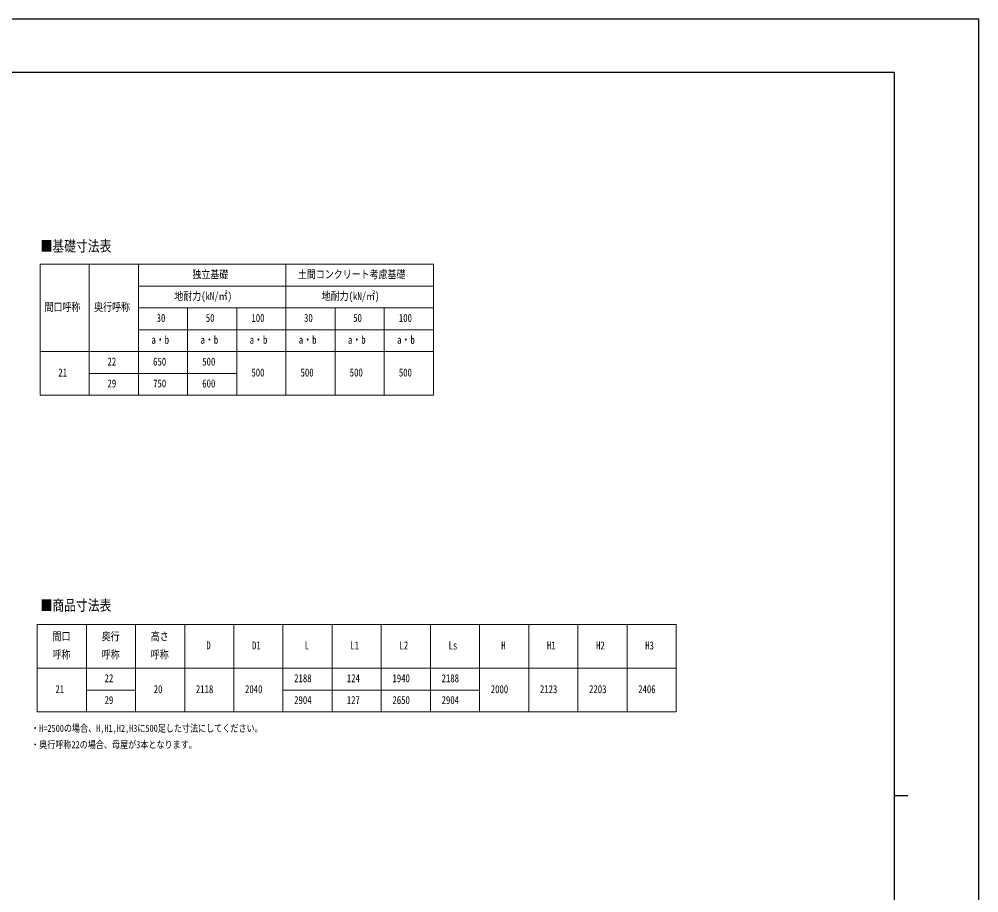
# Model space of a CAD drawing. Units: millimetres, scale not verified. Extents: x -10512 to 10512, y -7425 to 7425.
# Drawn here: x 1726 to 10512, y -579 to 7425 of the extents above; entities that cross this region are included whole.
import ezdxf
from ezdxf.enums import TextEntityAlignment as Align

# ---------------------------------------------------------------- set-up
doc = ezdxf.new("R2010")
doc.units = ezdxf.units.MM
doc.header["$LTSCALE"] = 30
doc.layers.add('0-1_TABLE1', color=7, linetype='Continuous', lineweight=18)
doc.layers.add('0-2_USER1', color=3, linetype='Continuous')
doc.layers.add('0-7_YKK_ZWAK', color=7, linetype='Continuous')
doc.styles.add('ＭＳ ゴシック', font='')
doc.styles.get('ＭＳ ゴシック').set_extended_font_data('MS Gothic')

msp = doc.modelspace()

# ---------------------------------------------------------------- linework, layer by layer
at = {"layer": '0-1_TABLE1'}
for p, q in [((1918.03, 5179.07), (5518.03, 5179.07)), ((1918.03, 5179.07), (1918.03, 3979.07)), ((2368.03, 5179.07), (2368.03, 3979.07)), ((2818.03, 5179.07), (2818.03, 3979.07)), ((4168.03, 5179.07), (4168.03, 3979.07)), ((2818.03, 4979.07), (5518.03, 4979.07)), ((2818.03, 4779.07), (5518.03, 4779.07)), ((3268.03, 4779.07), (3268.03, 3979.07)), ((3718.03, 4779.07), (3718.03, 3979.07)), ((4618.03, 4779.07), (4618.03, 3979.07)), ((5068.03, 4779.07), (5068.03, 3979.07)), ((2818.03, 4579.07), (5518.03, 4579.07)), ((1918.03, 4379.07), (5518.03, 4379.07)), ((2368.03, 4179.07), (3718.03, 4179.07)), ((1891.45, 1878.27), (7741.45, 1878.27)), ((1891.45, 1878.27), (1891.45, 1078.27)), ((2341.45, 1878.27), (2341.45, 1078.27)), ((2791.45, 1878.27), (2791.45, 1078.27)), ((3241.45, 1878.27), (3241.45, 1078.27)), ((3691.45, 1878.27), (3691.45, 1078.27)), ((4141.45, 1878.27), (4141.45, 1078.27)), ((4591.45, 1878.27), (4591.45, 1078.27)), ((5041.45, 1878.27), (5041.45, 1078.27)), ((5491.45, 1878.27), (5491.45, 1078.27)), ((5941.45, 1878.27), (5941.45, 1078.27)), ((6391.45, 1878.27), (6391.45, 1078.27)), ((6841.45, 1878.27), (6841.45, 1078.27)), ((7291.45, 1878.27), (7291.45, 1078.27)), ((7741.45, 1878.27), (7741.45, 1078.27)), ((1891.45, 1478.27), (7741.45, 1478.27)), ((2341.45, 1278.27), (2791.45, 1278.27)), ((4141.45, 1278.27), (5941.45, 1278.27)), ((1891.45, 1078.27), (7741.45, 1078.27))]:
    msp.add_line(p, q, dxfattribs=at)
for points in [[(5518.03, 5179.07), (5518.03, 4779.07), (5518.03, 3979.07)], [(1918.03, 3979.07), (2368.03, 3979.07), (4168.03, 3979.07), (5518.03, 3979.07)]]:
    msp.add_lwpolyline(points, dxfattribs=at)
at = {"layer": '0-7_YKK_ZWAK'}
for p, q in [((9737.55, 6937.5), (-9762.45, 6937.5)), ((9737.55, 6937.5), (9737.55, -6312.5)), ((9737.55, 312.5), (9862.55, 312.5))]:
    msp.add_line(p, q, dxfattribs=at)
msp.add_lwpolyline([(-10512.5, -7425), (10512.5, -7425), (10512.5, 7425), (-10512.5, 7425)], close=True, dxfattribs=at)

# ---------------------------------------------------------------- texts
at = {"layer": '0-1_TABLE1', "style": 'ＭＳ ゴシック', "width": 0.8}
for s, p in [('独立基礎', (3311.7, 5029.07)), ('土間コンクリート考慮基礎', (4277.7, 5029.07)), ('地耐力(kN/㎡)', (3146.36, 4829.07)), ('地耐力(kN/㎡)', (4496.36, 4829.07)), ('間口呼称', (1959.03, 4729.07)), ('奥行呼称', (2411.7, 4729.07)), ('30', (2984.36, 4629.07)), ('50', (3434.36, 4629.07)), ('100', (3852.36, 4629.07)), ('30', (4334.36, 4629.07)), ('50', (4784.36, 4629.07)), ('100', (5202.36, 4629.07)), ('a・b', (2936.36, 4429.07)), ('a・b', (3386.36, 4429.07)), ('a・b', (3836.36, 4429.07)), ('a・b', (4286.36, 4429.07)), ('a・b', (4736.36, 4429.07)), ('a・b', (5186.36, 4429.07)), ('22', (2534.36, 4229.07)), ('650', (2952.36, 4229.07)), ('500', (3402.36, 4229.07)), ('21', (2084.36, 4129.07)), ('500', (3852.36, 4129.07)), ('500', (4302.36, 4129.07)), ('500', (4752.36, 4129.07)), ('500', (5202.36, 4129.07)), ('29', (2534.36, 4029.07)), ('750', (2952.36, 4029.07)), ('600', (3402.36, 4029.07)), ('間口', (2031.12, 1711.6)), ('奥行', (2481.12, 1711.6)), ('高さ', (2931.12, 1711.6)), ('D', (3439.78, 1628.27)), ('D1', (3857.78, 1628.27)), ('L', (4339.78, 1628.27)), ('L1', (4757.78, 1628.27)), ('L2', (5207.78, 1628.27)), ('Ls', (5657.78, 1628.27)), ('H', (6139.78, 1628.27)), ('H1', (6557.78, 1628.27)), ('H2', (7007.78, 1628.27)), ('H3', (7457.78, 1628.27)), ('呼称', (2031.12, 1544.93)), ('呼称', (2481.12, 1544.93)), ('呼称', (2931.12, 1544.93)), ('22', (2507.78, 1328.27)), ('2188', (4243.78, 1328.27)), ('124', (4725.78, 1328.27)), ('1940', (5143.78, 1328.27)), ('2188', (5593.78, 1328.27)), ('21', (2057.78, 1228.27)), ('20', (2957.78, 1228.27)), ('2118', (3343.78, 1228.27)), ('2040', (3793.78, 1228.27)), ('2000', (6043.78, 1228.27)), ('2123', (6493.78, 1228.27)), ('2203', (6943.78, 1228.27)), ('2406', (7393.78, 1228.27)), ('29', (2507.78, 1128.27)), ('2904', (4243.78, 1128.27)), ('127', (4725.78, 1128.27)), ('2650', (5143.78, 1128.27)), ('2904', (5593.78, 1128.27))]:
    msp.add_text(s, height=73.31, dxfattribs=at).set_placement(p, align=Align.BOTTOM_LEFT)
at = {"layer": '0-2_USER1', "style": 'ＭＳ ゴシック', "width": 0.8}
for s, height, p in [('■基礎寸法表', 98.97, (1921.82, 5266.78)), ('■商品寸法表', 98.97, (1921.82, 1976.15)), ('・H=2500の場合、H,H1,H2,H3に500足した寸法にしてください。', 65.98, (1835.3, 875.53)), ('・奥行呼称22の場合、母屋が3本となります。', 65.98, (1835.3, 725.53))]:
    msp.add_text(s, height=height, dxfattribs=at).set_placement(p, align=Align.BOTTOM_LEFT)

doc.saveas('drawing.dxf')
